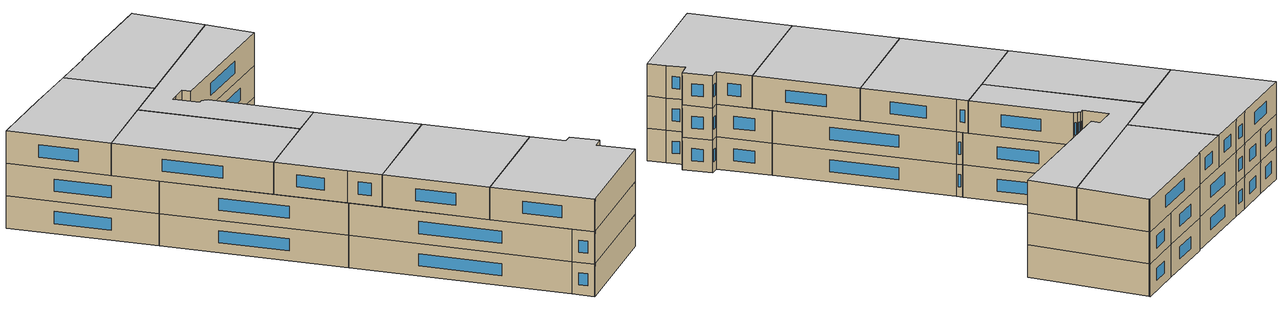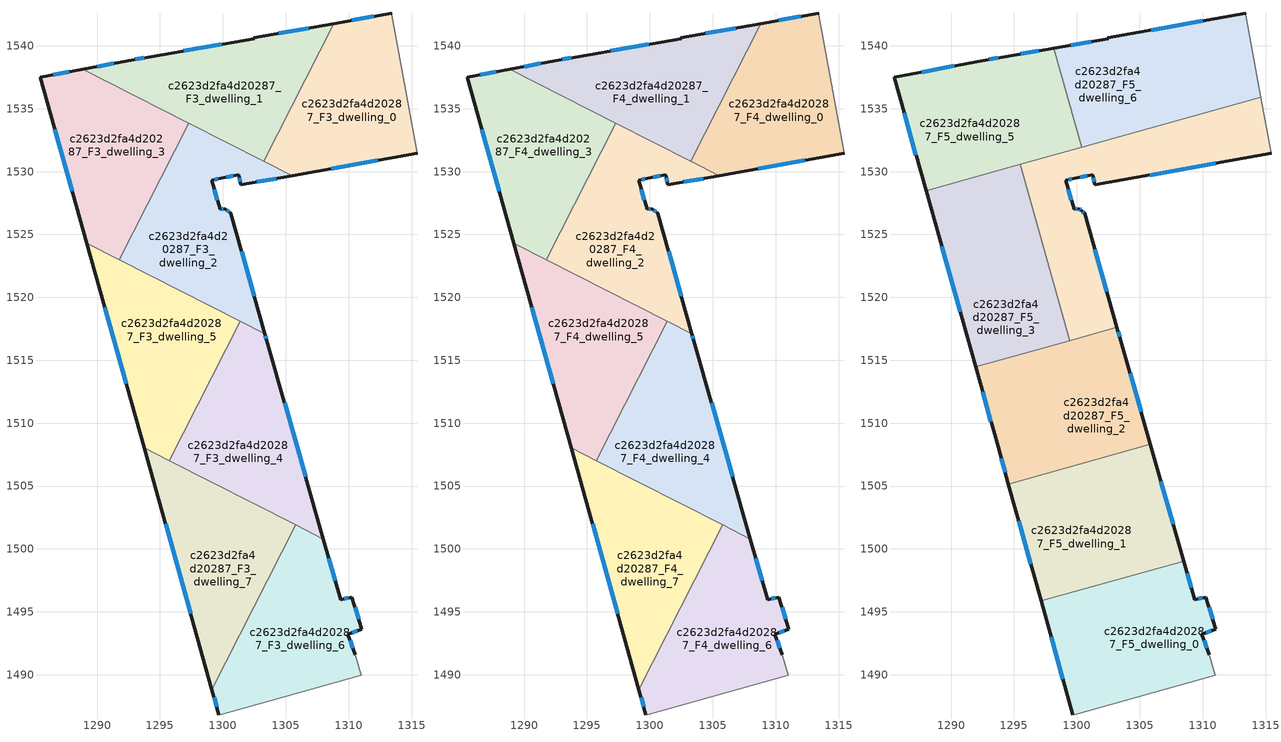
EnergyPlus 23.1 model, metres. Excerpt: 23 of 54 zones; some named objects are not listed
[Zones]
c2623d2fa4d20287_F3_dwelling_0
 floor to c2623d2fa4d20287_F2_dwelling_0 (EU_floor_Construction): 1313.43,1542.6 1313.42,1542.49 1315.44,1531.44 1305.51,1529.67 1303.25,1530.83 1308.82,1541.77 z9
 wall outside (EU_wall_Construction): 1305.51,1529.67 1315.44,1531.44 / 1313.43,1542.6 1308.82,1541.77 z9:12
 wall to c2623d2fa4d20287_F3_dwelling_1 (EU_wall_Construction): 1308.82,1541.77 1303.25,1530.83 z9:12
 wall adiabatic (EU_wall_Construction): 1315.44,1531.44 1313.42,1542.49 1313.43,1542.6 z9:12
 wall to c2623d2fa4d20287_F3_dwelling_2 (EU_wall_Construction): 1303.25,1530.83 1305.51,1529.67 z9:12
 window (EU_Window_Construction): 1308.62,1530.23 1312.33,1530.89 / 1311.99,1542.34 1310.27,1542.03 z9.94:11.06
c2623d2fa4d20287_F3_dwelling_1
 floor to c2623d2fa4d20287_F2_dwelling_1 (EU_floor_Construction): 1308.82,1541.77 1303.25,1530.83 1288.87,1538.14 1292.46,1538.81 1294.32,1539.15 1302.49,1540.56 1302.47,1540.64 z9
 wall outside (EU_wall_Construction): 1308.82,1541.77 1302.47,1540.64 1302.49,1540.56 1294.32,1539.15 1292.46,1538.81 1288.87,1538.14 z9:12
 wall to c2623d2fa4d20287_F3_dwelling_3 (EU_wall_Construction): 1288.87,1538.14 1297.3,1533.86 z9:12
 wall to c2623d2fa4d20287_F3_dwelling_2 (EU_wall_Construction): 1297.3,1533.85 1303.25,1530.83 z9:12
 window (EU_Window_Construction): 1306.83,1541.42 1304.46,1541 / 1291.34,1538.6 1290,1538.35 / 1293.74,1539.04 1293.04,1538.92 / 1299.93,1540.12 1296.88,1539.59 z9.94:11.06
c2623d2fa4d20287_F3_dwelling_2
 floor to c2623d2fa4d20287_F2_dwelling_2 (EU_floor_Construction): 1305.51,1529.67 1301.42,1528.95 1301.26,1529.75 1299.83,1529.47 1299.12,1529.33 1299.78,1526.99 1300.17,1527.07 1300.64,1526.67 1303.33,1517.11 1291.77,1522.99 1297.3,1533.86 z9
 wall outside (EU_wall_Construction): 1303.33,1517.11 1300.64,1526.67 1300.17,1527.07 1299.78,1526.99 1299.12,1529.33 1299.83,1529.47 1301.26,1529.75 1301.42,1528.95 1305.51,1529.67 z9:12
 wall to c2623d2fa4d20287_F3_dwelling_3 (EU_wall_Construction): 1297.3,1533.86 1291.77,1522.99 z9:12
 wall to c2623d2fa4d20287_F3_dwelling_5 (EU_wall_Construction): 1291.77,1522.99 1301.39,1518.1 z9:12
 wall to c2623d2fa4d20287_F3_dwelling_4 (EU_wall_Construction): 1301.39,1518.1 1303.33,1517.11 z9:12
 window (EU_Window_Construction): 1302.7,1529.18 1304.23,1529.45 / 1301.31,1529.5 1301.37,1529.2 / 1300.28,1529.56 1300.81,1529.66 / 1299.34,1529.37 1299.61,1529.42 / 1299.57,1527.72 1299.32,1528.59 / 1300.04,1527.04 1299.9,1527.01 / 1300.49,1526.8 1300.31,1526.94 / 1302.49,1520.11 1301.48,1523.67 z9.94:11.06
c2623d2fa4d20287_F3_dwelling_3
 floor to c2623d2fa4d20287_F2_dwelling_3 (EU_floor_Construction): 1297.3,1533.86 1291.77,1522.99 1289.18,1524.31 1285.46,1537.51 1288.87,1538.14 z9
 wall outside (EU_wall_Construction): 1288.87,1538.14 1285.46,1537.51 1289.18,1524.31 z9:12
 wall to c2623d2fa4d20287_F3_dwelling_5 (EU_wall_Construction): 1289.18,1524.31 1291.77,1522.99 z9:12
 window (EU_Window_Construction): 1286.62,1533.37 1288.01,1528.45 / 1287.8,1537.95 1286.53,1537.71 z9.94:11.06
c2623d2fa4d20287_F3_dwelling_4
 floor to c2623d2fa4d20287_F2_dwelling_4 (EU_floor_Construction): 1303.49,1516.55 1308,1500.78 1295.74,1507.01 1301.39,1518.1 1303.33,1517.11 z9
 wall outside (EU_wall_Construction): 1308,1500.78 1303.49,1516.55 1303.33,1517.11 z9:12
 wall to c2623d2fa4d20287_F3_dwelling_5 (EU_wall_Construction): 1301.39,1518.1 1295.74,1507.01 z9:12
 wall to c2623d2fa4d20287_F3_dwelling_7 (EU_wall_Construction): 1295.74,1507.01 1305.79,1501.9 z9:12
 wall to c2623d2fa4d20287_F3_dwelling_6 (EU_wall_Construction): 1305.79,1501.9 1308,1500.78 z9:12
 window (EU_Window_Construction): 1303.44,1516.73 1303.38,1516.93 / 1306.58,1505.72 1304.9,1511.61 z9.94:11.06
c2623d2fa4d20287_F3_dwelling_5
 floor to c2623d2fa4d20287_F2_dwelling_5 (EU_floor_Construction): 1301.39,1518.1 1295.74,1507.01 1293.76,1508.02 1289.18,1524.31 z9
 wall outside (EU_wall_Construction): 1289.18,1524.31 1293.76,1508.02 z9:12
 wall to c2623d2fa4d20287_F3_dwelling_7 (EU_wall_Construction): 1293.76,1508.02 1295.74,1507.01 z9:12
 window (EU_Window_Construction): 1290.61,1519.21 1292.32,1513.13 z9.94:11.06
c2623d2fa4d20287_F3_dwelling_6
 floor to c2623d2fa4d20287_F2_dwelling_6 (EU_floor_Construction): 1308,1500.78 1309.37,1495.97 1310.26,1496.16 1311.06,1493.6 1309.93,1493.23 1310.52,1491.6 1310.99,1489.96 1299.8,1486.83 1299.69,1486.81 1299.13,1488.82 1305.79,1501.9 z9
 wall outside (EU_wall_Construction): 1310.52,1491.6 1309.93,1493.23 1311.06,1493.6 1310.26,1496.16 1309.37,1495.97 1308,1500.78 / 1299.13,1488.82 1299.69,1486.81 z9:12
 wall adiabatic (EU_wall_Construction): 1299.69,1486.81 1299.8,1486.83 1310.99,1489.96 1310.52,1491.6 z9:12
 wall to c2623d2fa4d20287_F3_dwelling_7 (EU_wall_Construction): 1305.79,1501.9 1299.13,1488.82 z9:12
 window (EU_Window_Construction): 1310.34,1492.11 1310.12,1492.72 / 1299.3,1488.19 1299.51,1487.44 / 1308.94,1497.48 1308.43,1499.27 / 1309.98,1496.1 1309.65,1496.03 / 1310.81,1494.4 1310.51,1495.35 / 1310.28,1493.34 1310.7,1493.48 z9.94:11.06
c2623d2fa4d20287_F3_dwelling_7
 floor to c2623d2fa4d20287_F2_dwelling_7 (EU_floor_Construction): 1305.79,1501.9 1299.13,1488.82 1293.76,1508.02 z9
 wall outside (EU_wall_Construction): 1293.76,1508.02 1299.13,1488.82 z9:12
 window (EU_Window_Construction): 1295.44,1502 1297.45,1494.84 z9.94:11.06
c2623d2fa4d20287_F4_dwelling_0
 floor to c2623d2fa4d20287_F3_dwelling_0 (EU_floor_Construction): 1313.43,1542.6 1313.42,1542.49 1315.44,1531.44 1305.51,1529.67 1303.25,1530.83 1308.82,1541.77 z12
 wall outside (EU_wall_Construction): 1305.51,1529.67 1315.44,1531.44 / 1313.43,1542.6 1308.82,1541.77 z12:15
 wall to c2623d2fa4d20287_F4_dwelling_1 (EU_wall_Construction): 1308.82,1541.77 1303.25,1530.83 z12:15
 wall adiabatic (EU_wall_Construction): 1315.44,1531.44 1313.42,1542.49 1313.43,1542.6 z12:15
 wall to c2623d2fa4d20287_F4_dwelling_2 (EU_wall_Construction): 1303.25,1530.83 1305.51,1529.67 z12:15
 window (EU_Window_Construction): 1308.62,1530.23 1312.33,1530.89 / 1311.99,1542.34 1310.27,1542.03 z12.94:14.06
c2623d2fa4d20287_F4_dwelling_1
 floor to c2623d2fa4d20287_F3_dwelling_1 (EU_floor_Construction): 1308.82,1541.77 1303.25,1530.83 1288.87,1538.14 1292.46,1538.81 1294.32,1539.15 1302.49,1540.56 1302.47,1540.64 z12
 wall outside (EU_wall_Construction): 1308.82,1541.77 1302.47,1540.64 1302.49,1540.56 1294.32,1539.15 1292.46,1538.81 1288.87,1538.14 z12:15
 wall to c2623d2fa4d20287_F4_dwelling_3 (EU_wall_Construction): 1288.87,1538.14 1297.3,1533.86 z12:15
 wall to c2623d2fa4d20287_F4_dwelling_2 (EU_wall_Construction): 1297.3,1533.85 1303.25,1530.83 z12:15
 window (EU_Window_Construction): 1306.83,1541.42 1304.46,1541 / 1291.34,1538.6 1290,1538.35 / 1293.74,1539.04 1293.04,1538.92 / 1299.93,1540.12 1296.88,1539.59 z12.94:14.06
c2623d2fa4d20287_F4_dwelling_2
 floor to c2623d2fa4d20287_F3_dwelling_2 (EU_floor_Construction): 1305.51,1529.67 1301.42,1528.95 1301.26,1529.75 1299.83,1529.47 1299.12,1529.33 1299.78,1526.99 1300.17,1527.07 1300.64,1526.67 1303.33,1517.11 1291.77,1522.99 1297.3,1533.86 z12
 wall outside (EU_wall_Construction): 1303.33,1517.11 1300.64,1526.67 1300.17,1527.07 1299.78,1526.99 1299.12,1529.33 1299.83,1529.47 1301.26,1529.75 1301.42,1528.95 1305.51,1529.67 z12:15
 wall to c2623d2fa4d20287_F4_dwelling_3 (EU_wall_Construction): 1297.3,1533.86 1291.77,1522.99 z12:15
 wall to c2623d2fa4d20287_F4_dwelling_5 (EU_wall_Construction): 1291.77,1522.99 1301.39,1518.1 z12:15
 wall to c2623d2fa4d20287_F4_dwelling_4 (EU_wall_Construction): 1301.39,1518.1 1303.33,1517.11 z12:15
 window (EU_Window_Construction): 1302.7,1529.18 1304.23,1529.45 / 1301.31,1529.5 1301.37,1529.2 / 1300.28,1529.56 1300.81,1529.66 / 1299.34,1529.37 1299.61,1529.42 / 1299.57,1527.72 1299.32,1528.59 / 1300.04,1527.04 1299.9,1527.01 / 1300.49,1526.8 1300.31,1526.94 / 1302.49,1520.11 1301.48,1523.67 z12.94:14.06
c2623d2fa4d20287_F4_dwelling_3
 floor to c2623d2fa4d20287_F3_dwelling_3 (EU_floor_Construction): 1297.3,1533.86 1291.77,1522.99 1289.18,1524.31 1285.46,1537.51 1288.87,1538.14 z12
 wall outside (EU_wall_Construction): 1288.87,1538.14 1285.46,1537.51 1289.18,1524.31 z12:15
 wall to c2623d2fa4d20287_F4_dwelling_5 (EU_wall_Construction): 1289.18,1524.31 1291.77,1522.99 z12:15
 window (EU_Window_Construction): 1286.62,1533.37 1288.01,1528.45 / 1287.8,1537.95 1286.53,1537.71 z12.94:14.06
c2623d2fa4d20287_F4_dwelling_4
 floor to c2623d2fa4d20287_F3_dwelling_4 (EU_floor_Construction): 1303.49,1516.55 1308,1500.78 1295.74,1507.01 1301.39,1518.1 1303.33,1517.11 z12
 wall outside (EU_wall_Construction): 1308,1500.78 1303.49,1516.55 1303.33,1517.11 z12:15
 wall to c2623d2fa4d20287_F4_dwelling_5 (EU_wall_Construction): 1301.39,1518.1 1295.74,1507.01 z12:15
 wall to c2623d2fa4d20287_F4_dwelling_7 (EU_wall_Construction): 1295.74,1507.01 1305.79,1501.9 z12:15
 wall to c2623d2fa4d20287_F4_dwelling_6 (EU_wall_Construction): 1305.79,1501.9 1308,1500.78 z12:15
 window (EU_Window_Construction): 1303.44,1516.73 1303.38,1516.93 / 1306.58,1505.72 1304.9,1511.61 z12.94:14.06
c2623d2fa4d20287_F4_dwelling_5
 floor to c2623d2fa4d20287_F3_dwelling_5 (EU_floor_Construction): 1301.39,1518.1 1295.74,1507.01 1293.76,1508.02 1289.18,1524.31 z12
 wall outside (EU_wall_Construction): 1289.18,1524.31 1293.76,1508.02 z12:15
 wall to c2623d2fa4d20287_F4_dwelling_7 (EU_wall_Construction): 1293.76,1508.02 1295.74,1507.01 z12:15
 window (EU_Window_Construction): 1290.61,1519.21 1292.32,1513.13 z12.94:14.06
c2623d2fa4d20287_F4_dwelling_6
 floor to c2623d2fa4d20287_F3_dwelling_6 (EU_floor_Construction): 1308,1500.78 1309.37,1495.97 1310.26,1496.16 1311.06,1493.6 1309.93,1493.23 1310.52,1491.6 1310.99,1489.96 1299.8,1486.83 1299.69,1486.81 1299.13,1488.82 1305.79,1501.9 z12
 wall outside (EU_wall_Construction): 1310.52,1491.6 1309.93,1493.23 1311.06,1493.6 1310.26,1496.16 1309.37,1495.97 1308,1500.78 / 1299.13,1488.82 1299.69,1486.81 z12:15
 wall adiabatic (EU_wall_Construction): 1299.69,1486.81 1299.8,1486.83 1310.99,1489.96 1310.52,1491.6 z12:15
 wall to c2623d2fa4d20287_F4_dwelling_7 (EU_wall_Construction): 1305.79,1501.9 1299.13,1488.82 z12:15
 window (EU_Window_Construction): 1310.34,1492.11 1310.12,1492.72 / 1299.3,1488.19 1299.51,1487.44 / 1308.94,1497.48 1308.43,1499.27 / 1309.98,1496.1 1309.65,1496.03 / 1310.81,1494.4 1310.51,1495.35 / 1310.28,1493.34 1310.7,1493.48 z12.94:14.06
c2623d2fa4d20287_F4_dwelling_7
 floor to c2623d2fa4d20287_F3_dwelling_7 (EU_floor_Construction): 1305.79,1501.9 1299.13,1488.82 1293.76,1508.02 z12
 wall outside (EU_wall_Construction): 1293.76,1508.02 1299.13,1488.82 z12:15
 window (EU_Window_Construction): 1295.44,1502 1297.45,1494.84 z12.94:14.06
c2623d2fa4d20287_F5_dwelling_0
 floor to c2623d2fa4d20287_F4_dwelling_6 (EU_floor_Construction): 1308.5,1499.04 1309.37,1495.97 1310.26,1496.16 1311.06,1493.6 1309.93,1493.23 1310.52,1491.6 1310.99,1489.96 1299.8,1486.83 1299.69,1486.81 1299.13,1488.82 1303.64,1497.68 z15
 floor to c2623d2fa4d20287_F4_dwelling_7 (EU_floor_Construction): 1303.64,1497.68 1299.13,1488.82 1297.16,1495.87 z15
 wall outside (EU_wall_Construction): 1310.52,1491.6 1309.93,1493.23 1311.06,1493.6 1310.26,1496.16 1309.37,1495.97 1308.5,1499.04 / 1297.16,1495.87 1299.69,1486.81 z15:18
 wall adiabatic (EU_wall_Construction): 1299.69,1486.81 1299.8,1486.83 1310.99,1489.96 1310.52,1491.6 z15:18
 wall to c2623d2fa4d20287_F5_dwelling_1 (EU_wall_Construction): 1308.5,1499.04 1297.16,1495.87 z15:18
 window (EU_Window_Construction): 1310.28,1493.34 1310.7,1493.48 / 1310.34,1492.11 1310.12,1492.72 / 1297.95,1493.03 1298.9,1489.65 / 1309.1,1496.93 1308.77,1498.07 / 1309.98,1496.1 1309.65,1496.03 / 1310.81,1494.4 1310.51,1495.35 z15.94:17.06
 ceiling to c2623d2fa4d20287_F6_dwelling_0 (EU_floor_Construction): 1310.99,1489.96 1310.52,1491.6 1309.93,1493.23 1311.06,1493.6 1310.26,1496.16 1309.37,1495.97 1308.5,1499.04 1297.16,1495.87 1299.69,1486.81 1299.8,1486.83 z18
c2623d2fa4d20287_F5_dwelling_1
 floor to c2623d2fa4d20287_F4_dwelling_7 (EU_floor_Construction): 1305.79,1501.9 1303.64,1497.68 1297.16,1495.87 1294.56,1505.15 1297.69,1506.02 z15
 floor to c2623d2fa4d20287_F4_dwelling_6 (EU_floor_Construction): 1308,1500.78 1308.5,1499.04 1303.64,1497.68 1305.79,1501.9 z15
 floor to c2623d2fa4d20287_F4_dwelling_4 (EU_floor_Construction): 1305.85,1508.3 1308,1500.78 1297.69,1506.02 z15
 wall outside (EU_wall_Construction): 1308.5,1499.04 1305.85,1508.3 / 1294.56,1505.15 1297.16,1495.87 z15:18
 wall to c2623d2fa4d20287_F5_dwelling_2 (EU_wall_Construction): 1305.85,1508.3 1294.56,1505.15 z15:18
 window (EU_Window_Construction): 1307.67,1501.94 1306.68,1505.4 / 1295.38,1502.24 1296.34,1498.77 z15.94:17.06
 ceiling to c2623d2fa4d20287_F6_dwelling_1 (EU_floor_Construction): 1308.5,1499.04 1305.85,1508.3 1294.56,1505.15 1297.16,1495.87 z18
c2623d2fa4d20287_F5_dwelling_2
 floor to c2623d2fa4d20287_F4_dwelling_4 (EU_floor_Construction): 1303.49,1516.55 1305.85,1508.3 1297.69,1506.02 1295.74,1507.01 1300.8,1516.95 1302.64,1517.46 1303.33,1517.11 z15
 floor to c2623d2fa4d20287_F4_dwelling_7 (EU_floor_Construction): 1297.69,1506.02 1294.56,1505.15 1293.76,1508.02 z15
 floor to c2623d2fa4d20287_F4_dwelling_2 (EU_floor_Construction): 1303.19,1517.62 1303.33,1517.11 1302.64,1517.46 z15
 floor to c2623d2fa4d20287_F4_dwelling_5 (EU_floor_Construction): 1300.8,1516.95 1295.75,1507.01 1293.76,1508.02 1293.75,1508.05 1293.73,1508.12 1291.95,1514.47 z15
 wall outside (EU_wall_Construction): 1291.94,1514.47 1293.73,1508.12 1294.56,1505.15 / 1305.85,1508.3 1303.49,1516.55 1303.19,1517.62 z15:18
 wall to c2623d2fa4d20287_F5_dwelling_3 (EU_wall_Construction): 1299.43,1516.56 1291.94,1514.47 z15:18
 wall to c2623d2fa4d20287_F5_dwelling_4 (EU_wall_Construction): 1303.19,1517.62 1299.43,1516.56 z15:18
 window (EU_Window_Construction): 1293.99,1507.19 1294.3,1506.08 / 1292.51,1512.48 1293.17,1510.11 / 1303.39,1516.89 1303.28,1517.28 / 1305.11,1510.89 1304.23,1513.97 z15.94:17.06
 ceiling to c2623d2fa4d20287_F6_dwelling_2 (EU_floor_Construction): 1305.85,1508.3 1303.49,1516.55 1303.19,1517.62 1291.94,1514.47 1293.73,1508.12 1294.56,1505.15 z18
c2623d2fa4d20287_F5_dwelling_3
 floor to c2623d2fa4d20287_F4_dwelling_3 (EU_floor_Construction): 1295.51,1530.57 1295.55,1530.43 1291.77,1522.99 1289.18,1524.31 1288.01,1528.47 z15
 floor to c2623d2fa4d20287_F4_dwelling_5 (EU_floor_Construction): 1298.6,1519.51 1299.43,1516.56 1291.95,1514.47 1289.18,1524.31 z15
 floor to c2623d2fa4d20287_F4_dwelling_2 (EU_floor_Construction): 1295.55,1530.43 1298.6,1519.51 1291.77,1522.99 z15
 wall outside (EU_wall_Construction): 1288.01,1528.47 1291.94,1514.47 z15:18
 wall to c2623d2fa4d20287_F5_dwelling_4 (EU_wall_Construction): 1299.43,1516.56 1295.51,1530.57 z15:18
 wall to c2623d2fa4d20287_F5_dwelling_5 (EU_wall_Construction): 1295.51,1530.57 1288.01,1528.47 z15:18
 window (EU_Window_Construction): 1289.24,1524.08 1290.71,1518.86 z15.94:17.06
 ceiling to c2623d2fa4d20287_F6_dwelling_3 (EU_floor_Construction): 1299.43,1516.56 1295.51,1530.57 1288.01,1528.47 1291.94,1514.47 z18
c2623d2fa4d20287_F5_dwelling_4
 floor to c2623d2fa4d20287_F4_dwelling_2 (EU_floor_Construction): 1305.51,1529.67 1301.42,1528.95 1301.26,1529.75 1299.83,1529.47 1299.12,1529.33 1299.78,1526.99 1300.17,1527.07 1300.64,1526.67 1303.19,1517.62 1302.64,1517.46 1298.6,1519.51 1295.55,1530.43 1295.65,1530.61 1300.83,1532.06 z15
 floor to c2623d2fa4d20287_F4_dwelling_0 (EU_floor_Construction): 1314.62,1535.91 1315.44,1531.44 1305.51,1529.67 1303.25,1530.83 1304.39,1533.05 z15
 floor to c2623d2fa4d20287_F4_dwelling_4 (EU_floor_Construction): 1302.64,1517.46 1300.8,1516.95 1301.39,1518.1 z15
 floor to c2623d2fa4d20287_F4_dwelling_1 (EU_floor_Construction): 1304.39,1533.05 1303.25,1530.83 1300.83,1532.06 z15
 floor to c2623d2fa4d20287_F4_dwelling_3 (EU_floor_Construction): 1295.65,1530.61 1295.55,1530.43 1295.51,1530.57 z15
 floor to c2623d2fa4d20287_F4_dwelling_5 (EU_floor_Construction): 1301.39,1518.1 1300.8,1516.95 1299.43,1516.56 1298.6,1519.51 z15
 wall outside (EU_wall_Construction): 1303.19,1517.62 1300.64,1526.67 1300.37,1526.9 1300.17,1527.07 1299.78,1526.99 1299.12,1529.33 1299.83,1529.47 1301.26,1529.75 1301.42,1528.95 1315.44,1531.44 z15:18
 wall adiabatic (EU_wall_Construction): 1315.44,1531.44 1314.62,1535.92 z15:18
 wall to c2623d2fa4d20287_F5_dwelling_6 (EU_wall_Construction): 1314.62,1535.92 1300.38,1531.93 z15:18
 wall to c2623d2fa4d20287_F5_dwelling_5 (EU_wall_Construction): 1300.38,1531.93 1295.51,1530.57 z15:18
 window (EU_Window_Construction): 1301.31,1529.5 1301.37,1529.2 / 1300.28,1529.56 1300.81,1529.66 / 1299.34,1529.37 1299.61,1529.42 / 1299.57,1527.72 1299.32,1528.59 / 1300.04,1527.04 1299.9,1527.01 / 1300.31,1526.95 1300.23,1527.01 / 1300.56,1526.74 1300.46,1526.83 / 1302.39,1520.46 1301.44,1523.83 / 1305.82,1529.73 1311.04,1530.66 z15.94:17.06
 ceiling to c2623d2fa4d20287_F6_dwelling_4 (EU_floor_Construction): 1303.19,1517.62 1300.64,1526.67 1300.37,1526.9 1300.17,1527.07 1299.78,1526.99 1299.12,1529.33 1299.83,1529.47 1301.26,1529.75 1301.42,1528.95 1315.44,1531.44 1314.62,1535.92 1295.51,1530.57 1299.43,1516.56 z18
c2623d2fa4d20287_F5_dwelling_5
 floor to c2623d2fa4d20287_F4_dwelling_1 (EU_floor_Construction): 1298.17,1539.81 1300.26,1532.35 1288.87,1538.14 1292.46,1538.81 1294.32,1539.15 z15
 floor to c2623d2fa4d20287_F4_dwelling_3 (EU_floor_Construction): 1297.3,1533.86 1295.65,1530.61 1288.01,1528.47 1285.46,1537.51 1288.87,1538.14 z15
 floor to c2623d2fa4d20287_F4_dwelling_2 (EU_floor_Construction): 1300.26,1532.35 1300.38,1531.93 1295.65,1530.61 1297.3,1533.86 z15
 wall outside (EU_wall_Construction): 1298.17,1539.81 1294.32,1539.15 1292.46,1538.81 1285.46,1537.51 1288.01,1528.47 z15:18
 wall to c2623d2fa4d20287_F5_dwelling_6 (EU_wall_Construction): 1300.38,1531.93 1298.17,1539.81 z15:18
 window (EU_Window_Construction): 1286.26,1534.68 1287.21,1531.3 / 1290.27,1538.4 1287.65,1537.92 / 1293.74,1539.04 1293.04,1538.92 / 1296.97,1539.6 1295.53,1539.36 z15.94:17.06
 ceiling to c2623d2fa4d20287_F6_dwelling_5 (EU_floor_Construction): 1300.38,1531.93 1298.17,1539.81 1294.32,1539.15 1292.46,1538.81 1285.46,1537.51 1288.01,1528.47 z18
c2623d2fa4d20287_F5_dwelling_6
 floor to c2623d2fa4d20287_F4_dwelling_0 (EU_floor_Construction): 1313.43,1542.6 1313.42,1542.49 1314.62,1535.91 1304.39,1533.05 1308.82,1541.77 z15
 floor to c2623d2fa4d20287_F4_dwelling_1 (EU_floor_Construction): 1308.82,1541.77 1304.39,1533.05 1300.83,1532.06 1300.26,1532.35 1298.17,1539.81 1302.49,1540.56 1302.47,1540.64 z15
 floor to c2623d2fa4d20287_F4_dwelling_2 (EU_floor_Construction): 1300.83,1532.06 1300.38,1531.93 1300.26,1532.35 z15
 wall outside (EU_wall_Construction): 1313.43,1542.6 1302.47,1540.64 1302.49,1540.56 1298.17,1539.81 z15:18
 wall adiabatic (EU_wall_Construction): 1314.62,1535.92 1313.42,1542.49 1313.43,1542.6 z15:18
 window (EU_Window_Construction): 1309.99,1541.98 1305.91,1541.25 / 1301.13,1540.33 1299.53,1540.05 z15.94:17.06
 ceiling to c2623d2fa4d20287_F6_dwelling_6 (EU_floor_Construction): 1314.62,1535.92 1313.42,1542.49 1313.43,1542.6 1302.47,1540.64 1302.49,1540.56 1298.17,1539.81 1300.38,1531.93 z18
[Building]
EU S2 Campaign: North Axis=0; Terrain=City; Solar Distribution=FullExterior
[Site:Location]
Vienna: Latitude=48; Longitude=16.5; Time Zone=1; Elevation=183
[SizingPeriod:WeatherFileDays]
AnnualSizingPeriod: Begin Month=1; Begin Day of Month=1; End Month=12; End Day of Month=31; Day of Week for Start Day=Monday; Use Weather File Daylight Saving Period=No; Use Weather File Rain and Snow Indicators=No
[MATERIAL]
EU_InternalMass_Material: Roughness=MediumRough; Thickness=0.1; Conductivity=1; Density=1800; Specific Heat=900; Thermal Absorptance=0.9; Solar Absorptance=0.7; Visible Absorptance=0.7
[MATERIAL:NOMASS] Roughness=MediumRough; Thermal Absorptance=0.9; Solar Absorptance=0.7; Visible Absorptance=0.7
Name | Thermal Resistance
EU_wall_NoMass | 0.914258
EU_floor_NoMass | 1.09711
[WINDOWMATERIAL:SIMPLEGLAZINGSYSTEM]
EU_Window_SimpleGlazing: UFactor=2.09642; Solar Heat Gain Coefficient=0.65; Visible Transmittance=0.65
[CONSTRUCTION]
EU_wall_Construction: EU_wall_NoMass
EU_floor_Construction: EU_floor_NoMass
EU_Window_Construction: EU_Window_SimpleGlazing
EU_InternalMass_Construction: EU_InternalMass_Material
[ZONE] Type=1; Multiplier=1; Ceiling Height=autocalculate; Floor Area=autocalculate; Part of Total Floor Area=Yes
Name | Volume
c2623d2fa4d20287_F3_dwelling_0; c2623d2fa4d20287_F4_dwelling_0 | 297.157
c2623d2fa4d20287_F5_dwelling_0 | 339.615
c2623d2fa4d20287_F3_dwelling_1; c2623d2fa4d20287_F4_dwelling_1 | 297.135
c2623d2fa4d20287_F5_dwelling_1 | 339.621
c2623d2fa4d20287_F3_dwelling_2; c2623d2fa4d20287_F4_dwelling_2 | 297.155
c2623d2fa4d20287_F5_dwelling_2 | 339.635
c2623d2fa4d20287_F3_dwelling_3; c2623d2fa4d20287_F4_dwelling_3 | 297.167
c2623d2fa4d20287_F5_dwelling_3 | 339.581
c2623d2fa4d20287_F3_dwelling_4; c2623d2fa4d20287_F4_dwelling_4 | 297.175
c2623d2fa4d20287_F5_dwelling_4 | 339.62
c2623d2fa4d20287_F3_dwelling_5; c2623d2fa4d20287_F4_dwelling_5 | 297.173
c2623d2fa4d20287_F5_dwelling_5 | 339.623
c2623d2fa4d20287_F3_dwelling_6; c2623d2fa4d20287_F4_dwelling_6 | 297.168
c2623d2fa4d20287_F5_dwelling_6 | 339.628
c2623d2fa4d20287_F3_dwelling_7; c2623d2fa4d20287_F4_dwelling_7 | 297.164
[INTERNALMASS] Construction=EU_InternalMass_Construction
Name | Zone or ZoneList | Surface Area
c2623d2fa4d20287_F3_dwelling_0_EU_InternalMass | c2623d2fa4d20287_F3_dwelling_0 | 99.0527
c2623d2fa4d20287_F3_dwelling_1_EU_InternalMass | c2623d2fa4d20287_F3_dwelling_1 | 99.045
c2623d2fa4d20287_F3_dwelling_2_EU_InternalMass | c2623d2fa4d20287_F3_dwelling_2 | 99.0519
c2623d2fa4d20287_F3_dwelling_3_EU_InternalMass | c2623d2fa4d20287_F3_dwelling_3 | 99.0561
c2623d2fa4d20287_F3_dwelling_4_EU_InternalMass | c2623d2fa4d20287_F3_dwelling_4 | 99.0585
c2623d2fa4d20287_F3_dwelling_5_EU_InternalMass | c2623d2fa4d20287_F3_dwelling_5 | 99.0568
c2623d2fa4d20287_F3_dwelling_6_EU_InternalMass | c2623d2fa4d20287_F3_dwelling_6 | 99.0558
c2623d2fa4d20287_F3_dwelling_7_EU_InternalMass | c2623d2fa4d20287_F3_dwelling_7 | 99.0545
c2623d2fa4d20287_F4_dwelling_0_EU_InternalMass | c2623d2fa4d20287_F4_dwelling_0 | 99.0527
c2623d2fa4d20287_F4_dwelling_1_EU_InternalMass | c2623d2fa4d20287_F4_dwelling_1 | 99.045
c2623d2fa4d20287_F4_dwelling_2_EU_InternalMass | c2623d2fa4d20287_F4_dwelling_2 | 99.0519
c2623d2fa4d20287_F4_dwelling_3_EU_InternalMass | c2623d2fa4d20287_F4_dwelling_3 | 99.0561
c2623d2fa4d20287_F4_dwelling_4_EU_InternalMass | c2623d2fa4d20287_F4_dwelling_4 | 99.0585
c2623d2fa4d20287_F4_dwelling_5_EU_InternalMass | c2623d2fa4d20287_F4_dwelling_5 | 99.0568
c2623d2fa4d20287_F4_dwelling_6_EU_InternalMass | c2623d2fa4d20287_F4_dwelling_6 | 99.0558
c2623d2fa4d20287_F4_dwelling_7_EU_InternalMass | c2623d2fa4d20287_F4_dwelling_7 | 99.0545
c2623d2fa4d20287_F5_dwelling_0_EU_InternalMass | c2623d2fa4d20287_F5_dwelling_0 | 113.205
c2623d2fa4d20287_F5_dwelling_1_EU_InternalMass | c2623d2fa4d20287_F5_dwelling_1 | 113.207
c2623d2fa4d20287_F5_dwelling_2_EU_InternalMass | c2623d2fa4d20287_F5_dwelling_2 | 113.212
c2623d2fa4d20287_F5_dwelling_3_EU_InternalMass | c2623d2fa4d20287_F5_dwelling_3 | 113.193
c2623d2fa4d20287_F5_dwelling_4_EU_InternalMass | c2623d2fa4d20287_F5_dwelling_4 | 113.207
c2623d2fa4d20287_F5_dwelling_5_EU_InternalMass | c2623d2fa4d20287_F5_dwelling_5 | 113.209
c2623d2fa4d20287_F5_dwelling_6_EU_InternalMass | c2623d2fa4d20287_F5_dwelling_6 | 113.21
[OTHEREQUIPMENT] Fuel Type=Electricity; Design Level Calculation Method=Watts/Area; Power per Zone Floor Area=1; Fraction Latent=0; Fraction Radiant=0; Fraction Lost=0; Carbon Dioxide Generation Rate=0; EndUse Subcategory=EU_Step8_InternalGains
Name | Zone or ZoneList or Space or SpaceList | Schedule
EU_Step8_InternalGain_c2623d2fa4d20287_F3_dwelling_0_f000 | c2623d2fa4d20287_F3_dwelling_0 | EU_Step8_GainSchedule_c2623d2fa4d20287_F3_dwelling_0_f000
EU_Step8_InternalGain_c2623d2fa4d20287_F3_dwelling_1_f000 | c2623d2fa4d20287_F3_dwelling_1 | EU_Step8_GainSchedule_c2623d2fa4d20287_F3_dwelling_1_f000
EU_Step8_InternalGain_c2623d2fa4d20287_F3_dwelling_2_f000 | c2623d2fa4d20287_F3_dwelling_2 | EU_Step8_GainSchedule_c2623d2fa4d20287_F3_dwelling_2_f000
EU_Step8_InternalGain_c2623d2fa4d20287_F3_dwelling_3_f000 | c2623d2fa4d20287_F3_dwelling_3 | EU_Step8_GainSchedule_c2623d2fa4d20287_F3_dwelling_3_f000
EU_Step8_InternalGain_c2623d2fa4d20287_F3_dwelling_4_f000 | c2623d2fa4d20287_F3_dwelling_4 | EU_Step8_GainSchedule_c2623d2fa4d20287_F3_dwelling_4_f000
EU_Step8_InternalGain_c2623d2fa4d20287_F3_dwelling_5_f000 | c2623d2fa4d20287_F3_dwelling_5 | EU_Step8_GainSchedule_c2623d2fa4d20287_F3_dwelling_5_f000
EU_Step8_InternalGain_c2623d2fa4d20287_F3_dwelling_6_f000 | c2623d2fa4d20287_F3_dwelling_6 | EU_Step8_GainSchedule_c2623d2fa4d20287_F3_dwelling_6_f000
EU_Step8_InternalGain_c2623d2fa4d20287_F3_dwelling_7_f000 | c2623d2fa4d20287_F3_dwelling_7 | EU_Step8_GainSchedule_c2623d2fa4d20287_F3_dwelling_7_f000
EU_Step8_InternalGain_c2623d2fa4d20287_F4_dwelling_0_f000 | c2623d2fa4d20287_F4_dwelling_0 | EU_Step8_GainSchedule_c2623d2fa4d20287_F4_dwelling_0_f000
EU_Step8_InternalGain_c2623d2fa4d20287_F4_dwelling_1_f000 | c2623d2fa4d20287_F4_dwelling_1 | EU_Step8_GainSchedule_c2623d2fa4d20287_F4_dwelling_1_f000
EU_Step8_InternalGain_c2623d2fa4d20287_F4_dwelling_2_f000 | c2623d2fa4d20287_F4_dwelling_2 | EU_Step8_GainSchedule_c2623d2fa4d20287_F4_dwelling_2_f000
EU_Step8_InternalGain_c2623d2fa4d20287_F4_dwelling_3_f000 | c2623d2fa4d20287_F4_dwelling_3 | EU_Step8_GainSchedule_c2623d2fa4d20287_F4_dwelling_3_f000
EU_Step8_InternalGain_c2623d2fa4d20287_F4_dwelling_4_f000 | c2623d2fa4d20287_F4_dwelling_4 | EU_Step8_GainSchedule_c2623d2fa4d20287_F4_dwelling_4_f000
EU_Step8_InternalGain_c2623d2fa4d20287_F4_dwelling_5_f000 | c2623d2fa4d20287_F4_dwelling_5 | EU_Step8_GainSchedule_c2623d2fa4d20287_F4_dwelling_5_f000
EU_Step8_InternalGain_c2623d2fa4d20287_F4_dwelling_6_f000 | c2623d2fa4d20287_F4_dwelling_6 | EU_Step8_GainSchedule_c2623d2fa4d20287_F4_dwelling_6_f000
EU_Step8_InternalGain_c2623d2fa4d20287_F4_dwelling_7_f000 | c2623d2fa4d20287_F4_dwelling_7 | EU_Step8_GainSchedule_c2623d2fa4d20287_F4_dwelling_7_f000
EU_Step8_InternalGain_c2623d2fa4d20287_F5_dwelling_0_f000 | c2623d2fa4d20287_F5_dwelling_0 | EU_Step8_GainSchedule_c2623d2fa4d20287_F5_dwelling_0_f000
EU_Step8_InternalGain_c2623d2fa4d20287_F5_dwelling_1_f000 | c2623d2fa4d20287_F5_dwelling_1 | EU_Step8_GainSchedule_c2623d2fa4d20287_F5_dwelling_1_f000
EU_Step8_InternalGain_c2623d2fa4d20287_F5_dwelling_2_f000 | c2623d2fa4d20287_F5_dwelling_2 | EU_Step8_GainSchedule_c2623d2fa4d20287_F5_dwelling_2_f000
EU_Step8_InternalGain_c2623d2fa4d20287_F5_dwelling_3_f000 | c2623d2fa4d20287_F5_dwelling_3 | EU_Step8_GainSchedule_c2623d2fa4d20287_F5_dwelling_3_f000
EU_Step8_InternalGain_c2623d2fa4d20287_F5_dwelling_4_f000 | c2623d2fa4d20287_F5_dwelling_4 | EU_Step8_GainSchedule_c2623d2fa4d20287_F5_dwelling_4_f000
EU_Step8_InternalGain_c2623d2fa4d20287_F5_dwelling_5_f000 | c2623d2fa4d20287_F5_dwelling_5 | EU_Step8_GainSchedule_c2623d2fa4d20287_F5_dwelling_5_f000
EU_Step8_InternalGain_c2623d2fa4d20287_F5_dwelling_6_f000 | c2623d2fa4d20287_F5_dwelling_6 | EU_Step8_GainSchedule_c2623d2fa4d20287_F5_dwelling_6_f000
[ZONEVENTILATION:DESIGNFLOWRATE] Schedule=EU_AlwaysOn; Design Flow Rate Calculation Method=AirChanges/Hour; Air Changes per Hour=0.546891; Ventilation Type=Natural; Fan Pressure Rise=0; Fan Total Efficiency=1; Constant Term Coefficient=1; Temperature Term Coefficient=0; Velocity Term Coefficient=0; Velocity Squared Term Coefficient=0; Minimum Indoor Temperature=-100; Maximum Indoor Temperature=100; Delta Temperature=-100; Minimum Outdoor Temperature=-100; Maximum Outdoor Temperature=100; Maximum Wind Speed=40
Name | Zone or ZoneList or Space or SpaceList
EU_ConstantAir_c2623d2fa4d20287_F3_dwelling_0 | c2623d2fa4d20287_F3_dwelling_0
EU_ConstantAir_c2623d2fa4d20287_F3_dwelling_1 | c2623d2fa4d20287_F3_dwelling_1
EU_ConstantAir_c2623d2fa4d20287_F3_dwelling_2 | c2623d2fa4d20287_F3_dwelling_2
EU_ConstantAir_c2623d2fa4d20287_F3_dwelling_3 | c2623d2fa4d20287_F3_dwelling_3
EU_ConstantAir_c2623d2fa4d20287_F3_dwelling_4 | c2623d2fa4d20287_F3_dwelling_4
EU_ConstantAir_c2623d2fa4d20287_F3_dwelling_5 | c2623d2fa4d20287_F3_dwelling_5
EU_ConstantAir_c2623d2fa4d20287_F3_dwelling_6 | c2623d2fa4d20287_F3_dwelling_6
EU_ConstantAir_c2623d2fa4d20287_F3_dwelling_7 | c2623d2fa4d20287_F3_dwelling_7
EU_ConstantAir_c2623d2fa4d20287_F4_dwelling_0 | c2623d2fa4d20287_F4_dwelling_0
EU_ConstantAir_c2623d2fa4d20287_F4_dwelling_1 | c2623d2fa4d20287_F4_dwelling_1
EU_ConstantAir_c2623d2fa4d20287_F4_dwelling_2 | c2623d2fa4d20287_F4_dwelling_2
EU_ConstantAir_c2623d2fa4d20287_F4_dwelling_3 | c2623d2fa4d20287_F4_dwelling_3
EU_ConstantAir_c2623d2fa4d20287_F4_dwelling_4 | c2623d2fa4d20287_F4_dwelling_4
EU_ConstantAir_c2623d2fa4d20287_F4_dwelling_5 | c2623d2fa4d20287_F4_dwelling_5
EU_ConstantAir_c2623d2fa4d20287_F4_dwelling_6 | c2623d2fa4d20287_F4_dwelling_6
EU_ConstantAir_c2623d2fa4d20287_F4_dwelling_7 | c2623d2fa4d20287_F4_dwelling_7
EU_ConstantAir_c2623d2fa4d20287_F5_dwelling_0 | c2623d2fa4d20287_F5_dwelling_0
EU_ConstantAir_c2623d2fa4d20287_F5_dwelling_1 | c2623d2fa4d20287_F5_dwelling_1
EU_ConstantAir_c2623d2fa4d20287_F5_dwelling_2 | c2623d2fa4d20287_F5_dwelling_2
EU_ConstantAir_c2623d2fa4d20287_F5_dwelling_3 | c2623d2fa4d20287_F5_dwelling_3
EU_ConstantAir_c2623d2fa4d20287_F5_dwelling_4 | c2623d2fa4d20287_F5_dwelling_4
EU_ConstantAir_c2623d2fa4d20287_F5_dwelling_5 | c2623d2fa4d20287_F5_dwelling_5
EU_ConstantAir_c2623d2fa4d20287_F5_dwelling_6 | c2623d2fa4d20287_F5_dwelling_6
[HVACTEMPLATE:ZONE:IDEALLOADSAIRSYSTEM] System Availability Schedule=EU_AlwaysOn; Maximum Heating Supply Air Temperature=50; Minimum Cooling Supply Air Temperature=13; Maximum Heating Supply Air Humidity Ratio=0.0156; Minimum Cooling Supply Air Humidity Ratio=0.0077; Heating Limit=NoLimit; Cooling Limit=NoLimit; Heating Availability Schedule=EU_AlwaysOn; Cooling Availability Schedule=EU_CoolingOff; Dehumidification Control Type=ConstantSensibleHeatRatio; Cooling Sensible Heat Ratio=0.7; Dehumidification Setpoint=60; Humidification Control Type=None; Humidification Setpoint=30; Outdoor Air Method=None; Outdoor Air Flow Rate per Person=0.00944; Outdoor Air Flow Rate per Zone Floor Area=0; Outdoor Air Flow Rate per Zone=0; Demand Controlled Ventilation Type=None; Outdoor Air Economizer Type=NoEconomizer; Heat Recovery Type=None; Sensible Heat Recovery Effectiveness=0.7; Latent Heat Recovery Effectiveness=0.65
Name | Template Thermostat
c2623d2fa4d20287_F3_dwelling_0 | EU_HeatOnly_c2623d2fa4d20287_F3_dwelling_0
c2623d2fa4d20287_F3_dwelling_1 | EU_HeatOnly_c2623d2fa4d20287_F3_dwelling_1
c2623d2fa4d20287_F3_dwelling_2 | EU_HeatOnly_c2623d2fa4d20287_F3_dwelling_2
c2623d2fa4d20287_F3_dwelling_3 | EU_HeatOnly_c2623d2fa4d20287_F3_dwelling_3
c2623d2fa4d20287_F3_dwelling_4 | EU_HeatOnly_c2623d2fa4d20287_F3_dwelling_4
c2623d2fa4d20287_F3_dwelling_5 | EU_HeatOnly_c2623d2fa4d20287_F3_dwelling_5
c2623d2fa4d20287_F3_dwelling_6 | EU_HeatOnly_c2623d2fa4d20287_F3_dwelling_6
c2623d2fa4d20287_F3_dwelling_7 | EU_HeatOnly_c2623d2fa4d20287_F3_dwelling_7
c2623d2fa4d20287_F4_dwelling_0 | EU_HeatOnly_c2623d2fa4d20287_F4_dwelling_0
c2623d2fa4d20287_F4_dwelling_1 | EU_HeatOnly_c2623d2fa4d20287_F4_dwelling_1
c2623d2fa4d20287_F4_dwelling_2 | EU_HeatOnly_c2623d2fa4d20287_F4_dwelling_2
c2623d2fa4d20287_F4_dwelling_3 | EU_HeatOnly_c2623d2fa4d20287_F4_dwelling_3
c2623d2fa4d20287_F4_dwelling_4 | EU_HeatOnly_c2623d2fa4d20287_F4_dwelling_4
c2623d2fa4d20287_F4_dwelling_5 | EU_HeatOnly_c2623d2fa4d20287_F4_dwelling_5
c2623d2fa4d20287_F4_dwelling_6 | EU_HeatOnly_c2623d2fa4d20287_F4_dwelling_6
c2623d2fa4d20287_F4_dwelling_7 | EU_HeatOnly_c2623d2fa4d20287_F4_dwelling_7
c2623d2fa4d20287_F5_dwelling_0 | EU_HeatOnly_c2623d2fa4d20287_F5_dwelling_0
c2623d2fa4d20287_F5_dwelling_1 | EU_HeatOnly_c2623d2fa4d20287_F5_dwelling_1
c2623d2fa4d20287_F5_dwelling_2 | EU_HeatOnly_c2623d2fa4d20287_F5_dwelling_2
c2623d2fa4d20287_F5_dwelling_3 | EU_HeatOnly_c2623d2fa4d20287_F5_dwelling_3
c2623d2fa4d20287_F5_dwelling_4 | EU_HeatOnly_c2623d2fa4d20287_F5_dwelling_4
c2623d2fa4d20287_F5_dwelling_5 | EU_HeatOnly_c2623d2fa4d20287_F5_dwelling_5
c2623d2fa4d20287_F5_dwelling_6 | EU_HeatOnly_c2623d2fa4d20287_F5_dwelling_6
[SIZING:ZONE] Zone Cooling Design Supply Air Temperature Input Method=SupplyAirTemperature; Zone Cooling Design Supply Air Temperature=13; Zone Heating Design Supply Air Temperature Input Method=SupplyAirTemperature; Zone Heating Design Supply Air Temperature=50; Zone Cooling Design Supply Air Humidity Ratio=0.008; Zone Heating Design Supply Air Humidity Ratio=0.008; Cooling Design Air Flow Method=DesignDay; Cooling Design Air Flow Rate=0; Cooling Minimum Air Flow per Zone Floor Area=0.000762; Cooling Minimum Air Flow=0; Cooling Minimum Air Flow Fraction=0.2; Heating Design Air Flow Method=DesignDay; Heating Design Air Flow Rate=0; Heating Maximum Air Flow per Zone Floor Area=0.002032; Heating Maximum Air Flow=0.141576; Heating Maximum Air Flow Fraction=0.3; Account for Dedicated Outdoor Air System=No; Dedicated Outdoor Air System Control Strategy=NeutralSupplyAir; Dedicated Outdoor Air Low Setpoint Temperature for Design=autosize; Dedicated Outdoor Air High Setpoint Temperature for Design=autosize; Zone Load Sizing Method=Sensible Load Only No Latent Load; Zone Latent Cooling Design Supply Air Humidity Ratio Input Method=HumidityRatioDifference; Zone Cooling Design Supply Air Humidity Ratio Difference=0.005; Zone Latent Heating Design Supply Air Humidity Ratio Input Method=HumidityRatioDifference; Zone Humidification Design Supply Air Humidity Ratio Difference=0.005
c2623d2fa4d20287_F3_dwelling_0; c2623d2fa4d20287_F3_dwelling_1; c2623d2fa4d20287_F3_dwelling_2; c2623d2fa4d20287_F3_dwelling_3; c2623d2fa4d20287_F3_dwelling_4; c2623d2fa4d20287_F3_dwelling_5; c2623d2fa4d20287_F3_dwelling_6; c2623d2fa4d20287_F3_dwelling_7; c2623d2fa4d20287_F4_dwelling_0; c2623d2fa4d20287_F4_dwelling_1; c2623d2fa4d20287_F4_dwelling_2; c2623d2fa4d20287_F4_dwelling_3; c2623d2fa4d20287_F4_dwelling_4; c2623d2fa4d20287_F4_dwelling_5; c2623d2fa4d20287_F4_dwelling_6; c2623d2fa4d20287_F4_dwelling_7; c2623d2fa4d20287_F5_dwelling_0; c2623d2fa4d20287_F5_dwelling_1; c2623d2fa4d20287_F5_dwelling_2; c2623d2fa4d20287_F5_dwelling_3; c2623d2fa4d20287_F5_dwelling_4; c2623d2fa4d20287_F5_dwelling_5; c2623d2fa4d20287_F5_dwelling_6
[SCHEDULE:CONSTANT]
Name | Hourly Value
EU_AlwaysOn | 1
EU_CoolingOff | 0
[SCHEDULE:FILE] Column Number=1; Rows to Skip at Top=0; Number of Hours of Data=8760; Column Separator=Comma; Interpolate to Timestep=No; Minutes per Item=60; Adjust Schedule for Daylight Savings=Yes
Name | File
EU_Step8_GainSchedule_c2623d2fa4d20287_F3_dwelling_0_f000 | ../../schedules/c2623d2fa4d20287/c2623d2fa4d20287_F3_dwelling_0_f000_gain.csv
EU_Step8_GainSchedule_c2623d2fa4d20287_F3_dwelling_1_f000 | ../../schedules/c2623d2fa4d20287/c2623d2fa4d20287_F3_dwelling_1_f000_gain.csv
EU_Step8_GainSchedule_c2623d2fa4d20287_F3_dwelling_2_f000 | ../../schedules/c2623d2fa4d20287/c2623d2fa4d20287_F3_dwelling_2_f000_gain.csv
EU_Step8_GainSchedule_c2623d2fa4d20287_F3_dwelling_3_f000 | ../../schedules/c2623d2fa4d20287/c2623d2fa4d20287_F3_dwelling_3_f000_gain.csv
EU_Step8_GainSchedule_c2623d2fa4d20287_F3_dwelling_4_f000 | ../../schedules/c2623d2fa4d20287/c2623d2fa4d20287_F3_dwelling_4_f000_gain.csv
EU_Step8_GainSchedule_c2623d2fa4d20287_F3_dwelling_5_f000 | ../../schedules/c2623d2fa4d20287/c2623d2fa4d20287_F3_dwelling_5_f000_gain.csv
EU_Step8_GainSchedule_c2623d2fa4d20287_F3_dwelling_6_f000 | ../../schedules/c2623d2fa4d20287/c2623d2fa4d20287_F3_dwelling_6_f000_gain.csv
EU_Step8_GainSchedule_c2623d2fa4d20287_F3_dwelling_7_f000 | ../../schedules/c2623d2fa4d20287/c2623d2fa4d20287_F3_dwelling_7_f000_gain.csv
EU_Step8_GainSchedule_c2623d2fa4d20287_F4_dwelling_0_f000 | ../../schedules/c2623d2fa4d20287/c2623d2fa4d20287_F4_dwelling_0_f000_gain.csv
EU_Step8_GainSchedule_c2623d2fa4d20287_F4_dwelling_1_f000 | ../../schedules/c2623d2fa4d20287/c2623d2fa4d20287_F4_dwelling_1_f000_gain.csv
EU_Step8_GainSchedule_c2623d2fa4d20287_F4_dwelling_2_f000 | ../../schedules/c2623d2fa4d20287/c2623d2fa4d20287_F4_dwelling_2_f000_gain.csv
EU_Step8_GainSchedule_c2623d2fa4d20287_F4_dwelling_3_f000 | ../../schedules/c2623d2fa4d20287/c2623d2fa4d20287_F4_dwelling_3_f000_gain.csv
EU_Step8_GainSchedule_c2623d2fa4d20287_F4_dwelling_4_f000 | ../../schedules/c2623d2fa4d20287/c2623d2fa4d20287_F4_dwelling_4_f000_gain.csv
EU_Step8_GainSchedule_c2623d2fa4d20287_F4_dwelling_5_f000 | ../../schedules/c2623d2fa4d20287/c2623d2fa4d20287_F4_dwelling_5_f000_gain.csv
EU_Step8_GainSchedule_c2623d2fa4d20287_F4_dwelling_6_f000 | ../../schedules/c2623d2fa4d20287/c2623d2fa4d20287_F4_dwelling_6_f000_gain.csv
EU_Step8_GainSchedule_c2623d2fa4d20287_F4_dwelling_7_f000 | ../../schedules/c2623d2fa4d20287/c2623d2fa4d20287_F4_dwelling_7_f000_gain.csv
EU_Step8_GainSchedule_c2623d2fa4d20287_F5_dwelling_0_f000 | ../../schedules/c2623d2fa4d20287/c2623d2fa4d20287_F5_dwelling_0_f000_gain.csv
EU_Step8_GainSchedule_c2623d2fa4d20287_F5_dwelling_1_f000 | ../../schedules/c2623d2fa4d20287/c2623d2fa4d20287_F5_dwelling_1_f000_gain.csv
EU_Step8_GainSchedule_c2623d2fa4d20287_F5_dwelling_2_f000 | ../../schedules/c2623d2fa4d20287/c2623d2fa4d20287_F5_dwelling_2_f000_gain.csv
EU_Step8_GainSchedule_c2623d2fa4d20287_F5_dwelling_3_f000 | ../../schedules/c2623d2fa4d20287/c2623d2fa4d20287_F5_dwelling_3_f000_gain.csv
EU_Step8_GainSchedule_c2623d2fa4d20287_F5_dwelling_4_f000 | ../../schedules/c2623d2fa4d20287/c2623d2fa4d20287_F5_dwelling_4_f000_gain.csv
EU_Step8_GainSchedule_c2623d2fa4d20287_F5_dwelling_5_f000 | ../../schedules/c2623d2fa4d20287/c2623d2fa4d20287_F5_dwelling_5_f000_gain.csv
EU_Step8_GainSchedule_c2623d2fa4d20287_F5_dwelling_6_f000 | ../../schedules/c2623d2fa4d20287/c2623d2fa4d20287_F5_dwelling_6_f000_gain.csv
